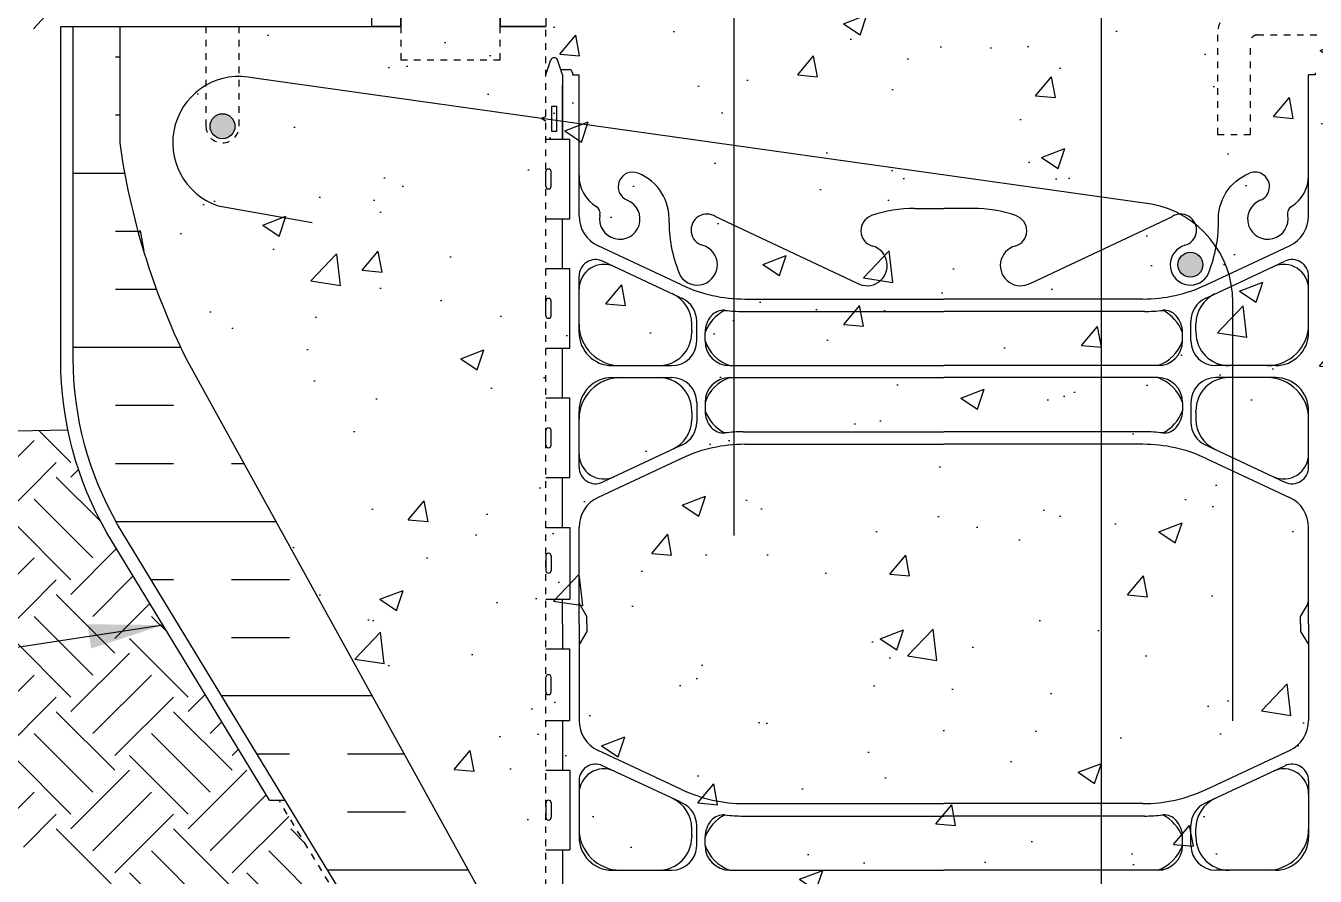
# Model space of a CAD drawing. Header units: inches. Extents: x 34 to 92.5, y -25.1 to 58.3.
# Drawn here: x 48.76 to 68.2, y 4.85 to 17.66 of the extents above; entities that cross this region are included whole.
import ezdxf

# ---------------------------------------------------------------- set-up
doc = ezdxf.new("R2010")
doc.units = ezdxf.units.IN
doc.header["$LTSCALE"] = 0.5
doc.header["$MEASUREMENT"] = 0
for name, pattern in [('DASHED2', [0.375, 0.25, -0.125]), ('DASHEDX2', [1.5, 1, -0.5]), ('HIDDEN2', [0.1875, 0.125, -0.0625])]:
    doc.linetypes.add(name, pattern=pattern)
for name, color, linetype in [('HATCH', 12, 'Continuous'), ('Hidden2', 12, 'HIDDEN2'), ('LINE15', 9, 'Continuous'), ('line25', 2, 'Continuous'), ('LINE3', 3, 'Continuous'), ('LINE50', 5, 'Continuous'), ('LINE9', 9, 'Continuous'), ('TEXT', 4, 'Continuous'), ('Web_Edge', 9, 'Continuous')]:
    doc.layers.add(name, color=color, linetype=linetype)
doc.styles.add('DIM', font='romans.shx', dxfattribs={"width": 0.7})
doc.dimstyles.new('ext_12', dxfattribs={"dimscale": 12, "dimtxt": 0.09375, "dimasz": 0.09375, "dimexe": 0.09375, "dimexo": 0.0625, "dimgap": 0.0625, "dimtad": 1, "dimdec": 1, "dimzin": 3, "dimdsep": 46, "dimlunit": 4, "dimtxsty": 'DIM', "dimcen": 0.09, "dimdle": 0.09375, "dimclrt": 4, "dimadec": 0, "dimazin": 0, "dimtfac": 1, "dimtdec": 1, "dimtmove": 2, "dimatfit": 3, "dimfxl": 0, "dimfrac": 2, "dimtolj": 1, "dimtzin": 0, "dimarcsym": 0})

msp = doc.modelspace()

# ---------------------------------------------------------------- hatches: boundary and pattern name
at = {"layer": 'HATCH'}
h = msp.add_hatch(dxfattribs=at)
h.set_pattern_fill('INSUL', color=256, scale=7, style=0)
h.set_pattern_definition([(0, (-2869.565, -379.3603), (0, 2.625), []), (0, (-2869.565, -378.4853), (0, 2.625), [0.875, -0.875]), (0, (-2869.565, -377.6103), (0, 2.625), [0.875, -0.875])])
h.paths.add_polyline_path([(53.972, 17.649), (54.409, 17.649), (54.409, 18.149), (55.909, 18.149), (55.909, 17.649), (56.597, 17.649), (56.597, 35.649), (55.909, 35.649), (55.909, 36.149), (54.409, 36.149), (54.409, 35.649), (53.972, 35.649)])
h = msp.add_hatch(dxfattribs=at)
h.set_pattern_fill('AR-CONC', color=256, scale=0.5, style=0)
edge = h.paths.add_edge_path()
edge.add_line((68.597, 20.524), (67.222, 20.524))
edge.add_arc((67.222, 21.024), 0.5, 180, 270, ccw=False)
edge.add_line((66.722, 21.024), (66.722, 22.524))
edge.add_line((66.722, 22.524), (67.222, 22.524))
edge.add_line((67.222, 22.524), (67.222, 21.124))
edge.add_arc((67.322, 21.124), 0.1, 180, 270)
edge.add_line((67.322, 21.024), (68.597, 21.024))
edge.add_line((68.597, 21.024), (68.597, 26.524))
edge.add_line((68.597, 26.524), (68.597, 27.352))
edge.add_spline(control_points=[(68.597, 27.352), (68.58, 27.347), (68.556, 27.342), (68.497, 27.338), (68.463, 27.429), (68.36, 27.446), (68.293, 27.507), (68.213, 27.499), (68.123, 27.502), (68.02, 27.498), (67.939, 27.46), (67.821, 27.397), (67.657, 27.383), (67.504, 27.451), (67.371, 27.526), (67.234, 27.544), (67.11, 27.551), (67.02, 27.523), (66.968, 27.437), (66.861, 27.369), (66.735, 27.346), (66.639, 27.322), (66.597, 27.311)], knot_values=[4.266465, 4.266465, 4.266465, 4.266465, 4.317056, 4.339836, 4.436406, 4.53825, 4.640095, 4.685656, 4.773056, 4.912503, 4.988734, 5.039656, 5.313971, 5.43662, 5.538465, 5.77077, 5.839112, 5.911139, 6.039898, 6.121993, 6.287819, 6.418947, 6.418947, 6.418947, 6.418947], degree=3, periodic=0)
edge.add_spline(control_points=[(66.597, 27.311), (66.554, 27.322), (66.459, 27.346), (66.332, 27.369), (66.225, 27.437), (66.173, 27.523), (66.083, 27.551), (65.959, 27.544), (65.822, 27.526), (65.689, 27.451), (65.537, 27.383), (65.372, 27.397), (65.255, 27.46), (65.173, 27.498), (65.07, 27.502), (64.98, 27.499), (64.9, 27.507), (64.833, 27.446), (64.73, 27.429), (64.696, 27.338), (64.637, 27.342), (64.613, 27.347), (64.597, 27.352)], knot_values=[4.266465, 4.266465, 4.266465, 4.266465, 4.397593, 4.563419, 4.645513, 4.774272, 4.846299, 4.914642, 5.146946, 5.248791, 5.371441, 5.645755, 5.696677, 5.772908, 5.912356, 5.999755, 6.045317, 6.147161, 6.249006, 6.345575, 6.368356, 6.418947, 6.418947, 6.418947, 6.418947], degree=3, periodic=0)
edge.add_spline(control_points=[(64.597, 27.352), (64.58, 27.347), (64.556, 27.342), (64.497, 27.338), (64.463, 27.429), (64.36, 27.446), (64.293, 27.507), (64.213, 27.499), (64.123, 27.502), (64.02, 27.498), (63.939, 27.46), (63.821, 27.397), (63.657, 27.383), (63.504, 27.451), (63.371, 27.526), (63.234, 27.544), (63.11, 27.551), (63.02, 27.523), (62.968, 27.437), (62.861, 27.369), (62.735, 27.346), (62.639, 27.322), (62.597, 27.311)], knot_values=[4.266465, 4.266465, 4.266465, 4.266465, 4.317056, 4.339836, 4.436406, 4.53825, 4.640095, 4.685656, 4.773056, 4.912503, 4.988734, 5.039656, 5.313971, 5.43662, 5.538465, 5.77077, 5.839112, 5.911139, 6.039898, 6.121993, 6.287819, 6.418947, 6.418947, 6.418947, 6.418947], degree=3, periodic=0)
edge.add_spline(control_points=[(62.597, 27.311), (62.554, 27.322), (62.459, 27.346), (62.332, 27.369), (62.225, 27.437), (62.173, 27.523), (62.083, 27.551), (61.959, 27.544), (61.822, 27.526), (61.689, 27.451), (61.537, 27.383), (61.372, 27.397), (61.255, 27.46), (61.173, 27.498), (61.07, 27.502), (60.98, 27.499), (60.9, 27.507), (60.833, 27.446), (60.73, 27.429), (60.696, 27.338), (60.604, 27.344), (60.519, 27.382), (60.424, 27.428), (60.342, 27.444), (60.273, 27.432), (60.165, 27.424), (60.042, 27.349), (59.892, 27.357), (59.796, 27.381), (59.725, 27.407), (59.709, 27.462), (59.675, 27.505), (59.613, 27.529), (59.496, 27.493), (59.368, 27.444), (59.265, 27.32), (59.126, 27.357), (59.038, 27.48), (58.855, 27.464), (58.657, 27.324), (58.409, 27.535), (58.15, 27.341), (57.896, 27.613), (57.529, 27.341), (57.176, 27.636), (56.92, 27.349), (56.722, 27.45), (56.597, 27.515)], knot_values=[0, 0, 0, 0, 0.131128, 0.296954, 0.379048, 0.507807, 0.579834, 0.648177, 0.880481, 0.982326, 1.104976, 1.37929, 1.430213, 1.506443, 1.645891, 1.73329, 1.778852, 1.880696, 1.982541, 2.07911, 2.101891, 2.245945, 2.358255, 2.419152, 2.490969, 2.565757, 2.744424, 2.90389, 2.997808, 3.04873, 3.115832, 3.156596, 3.209267, 3.30172, 3.511162, 3.624997, 3.741149, 3.876727, 4.058364, 4.214913, 4.566553, 4.783253, 5.005001, 5.462882, 5.837985, 6.050127, 6.418947, 6.418947, 6.418947, 6.418947], degree=3, periodic=0)
edge.add_line((56.597, 27.515), (56.597, 17.649))
edge.add_line((56.597, 17.649), (56.597, 2.899))
edge.add_line((56.597, 2.899), (56.597, -0.351))
edge.add_line((56.597, -0.351), (61.448, -0.351))
edge.add_line((61.448, -0.351), (62.448, 0.649))
edge.add_line((62.448, 0.649), (62.448, -0.351))
edge.add_line((62.448, -0.351), (62.448, -1.351))
edge.add_line((62.448, -1.351), (63.448, -0.351))
edge.add_line((63.448, -0.351), (68.597, -0.351))
edge.add_line((68.597, -0.351), (68.597, 12.024))
edge.add_line((68.597, 12.024), (68.597, 17.524))
edge.add_line((68.597, 17.524), (67.322, 17.524))
edge.add_arc((67.322, 17.424), 0.1, 90, 180)
edge.add_line((67.222, 17.424), (67.222, 16.024))
edge.add_line((67.222, 16.024), (66.722, 16.024))
edge.add_line((66.722, 16.024), (66.722, 17.524))
edge.add_arc((67.222, 17.524), 0.5, 90, 180, ccw=False)
edge.add_line((67.222, 18.024), (68.597, 18.024))
edge.add_line((68.597, 18.024), (68.597, 20.524))
h = msp.add_hatch(dxfattribs=at)
h.set_pattern_fill('INSUL', color=256, scale=7, style=0)
h.set_pattern_definition([(0, (-2945.8942, -422.933), (0, 2.625), []), (0, (-2945.8942, -422.058), (0, 2.625), [0.875, -0.875]), (0, (-2945.8942, -421.183), (0, 2.625), [0.875, -0.875])])
h.paths.add_polyline_path([(51.172, 12.649, -0.079579), (50.172, 15.899), (50.172, 17.649), (49.472, 17.649), (49.472, 12.649, 0.131652), (50.141, 10.149), (53.879, 3.999, -0.10438), (53.972, 3.524), (53.972, -0.351), (54.409, -0.351), (54.409, 0.149), (55.909, 0.149), (55.909, -0.351), (56.597, -0.351), (56.597, 2.899), (56.347, 2.899), (56.347, 3.274)])
h = msp.add_hatch(dxfattribs=at)
h.set_pattern_fill('AR-CONC', color=256, scale=0.5, style=0)
h.set_pattern_definition([(50, (-2945.8942, -422.933), (3.586301, -0.3137607), [0.375, -4.125]), (355, (-2945.8942, -422.933), (-0.6937567, 3.7609607), [0.3, -3.3]), (100.4514, (-2945.5954, -422.959), (2.892547, 3.4471977), [0.318701, -3.5057106]), (46.1842, (-2945.8942, -421.933), (5.336205, -0.827595), [0.5625, -6.1875]), (96.6356, (-2945.4496, -422.002), (4.6733135, 4.870589), [0.478051, -5.258565]), (351.1842, (-2945.894, -421.933), (4.67331, 4.870593), [0.45, -4.95]), (21, (-2945.3942, -422.183), (2.9845353, -2.0130945), [0.375, -4.125]), (326, (-2945.3942, -422.183), (1.2165767, 3.6257502), [0.3, -3.3]), (71.4514, (-2945.1455, -422.3508), (4.201113, 1.6126525), [0.318701, -3.5057106]), (37.5, (-2945.8942, -422.933), (0.0607993, 1.66446927), [0, -3.26, 0, -3.35, 0, -3.3125]), (7.5, (-2945.8942, -422.933), (1.3153477, 1.9720586), [0, -1.91, 0, -3.185, 0, -1.2625]), (327.5, (-2947.0092, -422.933), (2.6691122, -0.11277436), [0, -1.25, 0, -3.9, 0, -5.175]), (317.5, (-2947.5092, -422.933), (2.9159308, 0.500525), [0, -1.625, 0, -2.59, 0, -3.675])])
h.paths.add_polyline_path([(56.347, 3.274), (56.347, 2.899), (56.597, 2.899), (56.597, 17.649), (51.972, 17.649), (51.972, 16.149, -1), (51.472, 16.149), (51.472, 17.649), (50.172, 17.649), (50.172, 15.899, 0.079579), (51.172, 12.649)])
h = msp.add_hatch(dxfattribs=at)
h.set_pattern_fill('EARTH', color=256, scale=5, angle=45, style=0)
h.set_pattern_definition([(45, (-32.9862, 49.0893), (1e-16, 1.767767), [1.25, -1.25]), (45, (-33.3177, 49.4208), (1e-16, 1.767767), [1.25, -1.25]), (45, (-33.6491, 49.7523), (1e-16, 1.767767), [1.25, -1.25]), (135, (-33.6491, 49.9732), (-1.767767, 2e-16), [1.25, -1.25]), (135, (-33.3177, 50.3047), (-1.767767, 2e-16), [1.25, -1.25]), (135, (-32.9862, 50.6361), (-1.767767, 2e-16), [1.25, -1.25])])
edge = h.paths.add_edge_path()
edge.add_line((45.993, 8.886), (45.993, 5.315))
edge.add_line((45.993, 5.315), (48.983, 5.284))
edge.add_line((48.983, 5.284), (49.07, 5.244))
edge.add_line((49.07, 5.244), (49.156, 5.204))
edge.add_line((49.156, 5.204), (49.242, 5.163))
edge.add_line((49.242, 5.163), (49.326, 5.121))
edge.add_line((49.326, 5.121), (49.411, 5.079))
edge.add_line((49.411, 5.079), (49.494, 5.036))
edge.add_line((49.494, 5.036), (49.577, 4.993))
edge.add_line((49.577, 4.993), (49.66, 4.949))
edge.add_line((49.66, 4.949), (49.741, 4.905))
edge.add_line((49.741, 4.905), (49.822, 4.86))
edge.add_line((49.822, 4.86), (49.903, 4.814))
edge.add_line((49.903, 4.814), (49.982, 4.768))
edge.add_line((49.982, 4.768), (50.061, 4.721))
edge.add_line((50.061, 4.721), (50.139, 4.674))
edge.add_line((50.139, 4.674), (50.216, 4.626))
edge.add_line((50.216, 4.626), (50.293, 4.577))
edge.add_line((50.293, 4.577), (50.369, 4.528))
edge.add_line((50.369, 4.528), (50.444, 4.478))
edge.add_line((50.444, 4.478), (50.518, 4.427))
edge.add_line((50.518, 4.427), (50.592, 4.376))
edge.add_line((50.592, 4.376), (50.664, 4.324))
edge.add_line((50.664, 4.324), (50.736, 4.271))
edge.add_line((50.736, 4.271), (50.807, 4.218))
edge.add_line((50.807, 4.218), (50.877, 4.164))
edge.add_line((50.877, 4.164), (50.946, 4.109))
edge.add_line((50.946, 4.109), (51.015, 4.054))
edge.add_line((51.015, 4.054), (51.082, 3.998))
edge.add_line((51.082, 3.998), (51.149, 3.941))
edge.add_line((51.149, 3.941), (51.214, 3.883))
edge.add_line((51.214, 3.883), (51.279, 3.825))
edge.add_line((51.279, 3.825), (51.343, 3.766))
edge.add_line((51.343, 3.766), (51.406, 3.706))
edge.add_line((51.406, 3.706), (51.467, 3.646))
edge.add_line((51.467, 3.646), (51.528, 3.585))
edge.add_line((51.528, 3.585), (51.588, 3.523))
edge.add_line((51.588, 3.523), (51.647, 3.46))
edge.add_line((51.647, 3.46), (51.705, 3.396))
edge.add_line((51.705, 3.396), (51.762, 3.332))
edge.add_line((51.762, 3.332), (51.817, 3.267))
edge.add_line((51.817, 3.267), (51.872, 3.201))
edge.add_line((51.872, 3.201), (51.926, 3.134))
edge.add_line((51.926, 3.134), (51.978, 3.067))
edge.add_line((51.978, 3.067), (52.03, 2.999))
edge.add_line((52.03, 2.999), (52.08, 2.929))
edge.add_line((52.08, 2.929), (52.129, 2.86))
edge.add_line((52.129, 2.86), (52.178, 2.789))
edge.add_line((52.178, 2.789), (52.225, 2.717))
edge.add_line((52.225, 2.717), (52.27, 2.645))
edge.add_line((52.27, 2.645), (52.315, 2.571))
edge.add_line((52.315, 2.571), (52.359, 2.497))
edge.add_line((52.359, 2.497), (52.401, 2.422))
edge.add_line((52.401, 2.422), (52.442, 2.346))
edge.add_line((52.442, 2.346), (52.482, 2.269))
edge.add_line((52.482, 2.269), (52.52, 2.192))
edge.add_line((52.52, 2.192), (52.558, 2.113))
edge.add_line((52.558, 2.113), (52.594, 2.033))
edge.add_line((52.594, 2.033), (52.629, 1.953))
edge.add_line((52.629, 1.953), (52.663, 1.872))
edge.add_line((52.663, 1.872), (52.695, 1.79))
edge.add_line((52.695, 1.79), (52.726, 1.707))
edge.add_line((52.726, 1.707), (52.757, 1.623))
edge.add_line((52.757, 1.623), (52.786, 1.538))
edge.add_line((52.786, 1.538), (52.814, 1.453))
edge.add_line((52.814, 1.453), (52.841, 1.367))
edge.add_line((52.841, 1.367), (52.867, 1.28))
edge.add_line((52.867, 1.28), (52.893, 1.193))
edge.add_line((52.893, 1.193), (52.917, 1.105))
edge.add_line((52.917, 1.105), (52.941, 1.017))
edge.add_line((52.941, 1.017), (52.964, 0.928))
edge.add_line((52.964, 0.928), (52.987, 0.839))
edge.add_line((52.987, 0.839), (53.009, 0.749))
edge.add_line((53.009, 0.749), (53.03, 0.659))
edge.add_line((53.03, 0.659), (53.051, 0.568))
edge.add_line((53.051, 0.568), (53.071, 0.477))
edge.add_line((53.071, 0.477), (53.091, 0.386))
edge.add_line((53.091, 0.386), (53.11, 0.295))
edge.add_line((53.11, 0.295), (53.129, 0.203))
edge.add_line((53.129, 0.203), (53.148, 0.111))
edge.add_line((53.148, 0.111), (53.167, 0.019))
edge.add_line((53.167, 0.019), (53.185, -0.073))
edge.add_line((53.185, -0.073), (53.203, -0.166))
edge.add_line((53.203, -0.166), (53.221, -0.258))
edge.add_line((53.221, -0.258), (53.239, -0.351))
edge.add_line((53.239, -0.351), (53.911, -0.351))
edge.add_line((53.911, -0.351), (53.911, 3.532))
edge.add_arc((52.959, 3.549), 0.952, 358.9548, 381.9741)
edge.add_line((53.842, 3.905), (52.574, 5.991))
edge.add_line((52.574, 5.991), (52.431, 5.991))
edge.add_line((52.431, 5.991), (49.98, 10.024))
edge.add_arc((54.472, 12.62), 5.188, 191.6439, 210.0236, ccw=False)
edge.add_line((49.391, 11.573), (33.991, 11.304))
edge.add_line((33.991, 11.304), (34.053, 11.234))
edge.add_line((34.053, 11.234), (34.115, 11.165))
edge.add_line((34.115, 11.165), (34.178, 11.096))
edge.add_line((34.178, 11.096), (34.24, 11.027))
edge.add_line((34.24, 11.027), (34.303, 10.958))
edge.add_line((34.303, 10.958), (34.365, 10.889))
edge.add_line((34.365, 10.889), (34.428, 10.821))
edge.add_line((34.428, 10.821), (34.491, 10.752))
edge.add_line((34.491, 10.752), (34.554, 10.684))
edge.add_line((34.554, 10.684), (34.617, 10.616))
edge.add_line((34.617, 10.616), (34.681, 10.549))
edge.add_line((34.681, 10.549), (34.744, 10.482))
edge.add_line((34.744, 10.482), (34.808, 10.416))
edge.add_line((34.808, 10.416), (34.872, 10.349))
edge.add_line((34.872, 10.349), (34.936, 10.284))
edge.add_line((34.936, 10.284), (35.001, 10.219))
edge.add_line((35.001, 10.219), (35.066, 10.154))
edge.add_line((35.066, 10.154), (35.131, 10.09))
edge.add_line((35.131, 10.09), (35.196, 10.027))
edge.add_line((35.196, 10.027), (35.262, 9.964))
edge.add_line((35.262, 9.964), (35.329, 9.902))
edge.add_line((35.329, 9.902), (35.395, 9.841))
edge.add_line((35.395, 9.841), (35.462, 9.781))
edge.add_line((35.462, 9.781), (35.53, 9.721))
edge.add_line((35.53, 9.721), (35.597, 9.662))
edge.add_line((35.597, 9.662), (35.666, 9.604))
edge.add_line((35.666, 9.604), (35.735, 9.547))
edge.add_line((35.735, 9.547), (35.804, 9.491))
edge.add_line((35.804, 9.491), (35.874, 9.436))
edge.add_line((35.874, 9.436), (35.944, 9.382))
edge.add_line((35.944, 9.382), (36.015, 9.329))
edge.add_line((36.015, 9.329), (36.086, 9.277))
edge.add_line((36.086, 9.277), (36.158, 9.225))
edge.add_line((36.158, 9.225), (36.231, 9.175))
edge.add_line((36.231, 9.175), (36.303, 9.126))
edge.add_line((36.303, 9.126), (36.377, 9.077))
edge.add_line((36.377, 9.077), (36.451, 9.029))
edge.add_line((36.451, 9.029), (36.525, 8.982))
edge.add_line((36.525, 8.982), (36.6, 8.936))
edge.add_line((36.6, 8.936), (36.675, 8.891))
edge.add_line((36.675, 8.891), (36.683, 8.886))
edge.add_line((36.683, 8.886), (45.993, 8.886))
at = {"layer": 'LINE3'}
for points in [[(51.909, 16.149, 1), (51.534, 16.149, 1)], [(66.502, 14.061, 1), (66.127, 14.061, 1)]]:
    msp.add_hatch(color=256, dxfattribs=at).paths.add_polyline_path(points)

# ---------------------------------------------------------------- linework, layer by layer
at = {"layer": 'Hidden2', "color": 9}
for p, q in [((50.172, 17.649), (51.472, 17.649)), ((51.972, 17.649), (53.972, 17.649))]:
    msp.add_line(p, q, dxfattribs=at)
at = {"layer": 'Hidden2'}
for p, q in [((50.172, 17.649), (51.472, 17.649)), ((51.472, 17.649), (51.472, 16.149)), ((51.972, 17.649), (53.972, 17.649)), ((51.972, 16.149), (51.972, 17.649)), ((56.597, 2.899), (56.597, 17.649))]:
    msp.add_line(p, q, dxfattribs=at)
msp.add_lwpolyline([(53.972, 17.649), (54.409, 17.649), (54.409, 18.149), (55.909, 18.149), (55.909, 17.649), (56.597, 17.649)], dxfattribs=at)
msp.add_arc((51.722, 16.149), 0.25, 180, 0, dxfattribs=at)
at = {"layer": 'LINE15', "linetype": 'HIDDEN2'}
msp.add_lwpolyline([(72.722, 18.024), (67.222, 18.024, 0.414214), (66.722, 17.524), (66.722, 16.024), (67.222, 16.024), (67.222, 17.424, -0.414214), (67.322, 17.524), (72.722, 17.524)], format="xyb", dxfattribs=at)
at = {"layer": 'line25'}
for p, q in [((56.597, 35.649), (56.597, 17.649)), ((50.172, 17.649), (50.172, 15.899)), ((56.597, 15.954), (56.961, 15.954)), ((56.961, 14.754), (56.961, 15.954)), ((56.597, 15.244), (56.597, 15.464)), ((56.597, 15.409), (56.597, 15.409)), ((56.637, 15.504), (56.637, 15.504)), ((56.677, 15.244), (56.677, 15.464)), ((56.597, 15.299), (56.597, 15.299)), ((56.637, 15.204), (56.637, 15.204)), ((56.597, 14.754), (56.961, 14.754)), ((56.597, 14.004), (56.961, 14.004)), ((56.961, 12.804), (56.961, 14.004)), ((56.597, 13.294), (56.597, 13.514)), ((56.597, 13.459), (56.597, 13.459)), ((56.637, 13.554), (56.637, 13.554)), ((56.677, 13.294), (56.677, 13.514)), ((56.597, 13.349), (56.597, 13.349)), ((56.637, 13.254), (56.637, 13.254)), ((56.347, 3.274), (51.172, 12.649)), ((56.597, 12.804), (56.961, 12.804)), ((56.597, 12.054), (56.961, 12.054)), ((56.961, 10.854), (56.961, 12.054)), ((56.597, 11.344), (56.597, 11.564)), ((56.597, 11.509), (56.597, 11.509)), ((56.637, 11.604), (56.637, 11.604)), ((56.677, 11.344), (56.677, 11.564)), ((56.597, 11.399), (56.597, 11.399)), ((56.637, 11.304), (56.637, 11.304)), ((56.597, 10.854), (56.961, 10.854)), ((56.597, 10.104), (56.961, 10.104)), ((56.961, 10.104), (56.961, 9.024)), ((56.597, 9.674), (56.597, 9.454)), ((56.597, 9.619), (56.597, 9.619)), ((56.637, 9.714), (56.637, 9.714)), ((56.677, 9.674), (56.677, 9.454)), ((56.597, 9.509), (56.597, 9.509)), ((56.637, 9.414), (56.637, 9.414)), ((56.597, 9.024), (56.961, 9.024)), ((56.597, 8.274), (56.961, 8.274)), ((56.961, 7.194), (56.961, 8.274)), ((56.597, 7.624), (56.597, 7.844)), ((56.597, 7.789), (56.597, 7.789)), ((56.637, 7.884), (56.637, 7.884)), ((56.677, 7.624), (56.677, 7.844)), ((56.597, 7.679), (56.597, 7.679)), ((56.637, 7.584), (56.637, 7.584)), ((56.597, 7.194), (56.961, 7.194)), ((56.597, 6.444), (56.961, 6.444)), ((56.961, 6.444), (56.961, 5.244)), ((56.597, 5.954), (56.597, 5.734)), ((56.597, 5.899), (56.597, 5.899)), ((56.637, 5.994), (56.637, 5.994)), ((56.677, 5.954), (56.677, 5.734)), ((56.597, 5.789), (56.597, 5.789)), ((56.637, 5.694), (56.637, 5.694)), ((56.597, 5.244), (56.961, 5.244))]:
    msp.add_line(p, q, dxfattribs=at)
for centre, radius, start, end in [((60.817, 17.396), 10.75, 188.0028, 206.2026), ((56.637, 15.464), 0.04, 90, 180), ((56.637, 15.464), 0.04, 360, 90), ((56.637, 15.244), 0.04, 180, 270), ((56.637, 15.244), 0.04, 270, 0), ((56.637, 13.514), 0.04, 90, 180), ((56.637, 13.514), 0.04, 360, 90), ((56.637, 13.294), 0.04, 180, 270), ((56.637, 13.294), 0.04, 270, 0), ((56.637, 11.564), 0.04, 90, 180), ((56.637, 11.564), 0.04, 360, 90), ((56.637, 11.344), 0.04, 180, 270), ((56.637, 11.344), 0.04, 270, 0), ((56.637, 9.674), 0.04, 90, 180), ((56.637, 9.674), 0.04, 0, 90), ((56.637, 9.454), 0.04, 180, 270), ((56.637, 9.454), 0.04, 270, 0), ((56.637, 7.844), 0.04, 90, 180), ((56.637, 7.844), 0.04, 360, 90), ((56.637, 7.624), 0.04, 180, 270), ((56.637, 7.624), 0.04, 270, 0), ((56.637, 5.954), 0.04, 90, 180), ((56.637, 5.954), 0.04, 0, 90), ((56.637, 5.734), 0.04, 180, 270), ((56.637, 5.734), 0.04, 270, 0)]:
    msp.add_arc(centre, radius, start, end, dxfattribs=at)
at = {"layer": 'LINE3'}
for p, q in [((59.438, 9.981), (59.438, 46.445)), ((64.97, 26.079), (64.97, -0.351)), ((65.727, 14.975), (52.204, 16.872)), ((51.657, 14.95), (53.076, 14.697)), ((66.955, 7.19), (66.955, 13.499))]:
    msp.add_line(p, q, dxfattribs=at)
for centre in [(51.722, 16.149), (66.315, 14.061)]:
    msp.add_circle(centre, 0.188, dxfattribs=at)
for centre, radius, start, end in [((51.972, 15.899), 1, 76.5845, 251.653), ((65.455, 13.499), 1.5, 360, 79.5785)]:
    msp.add_arc(centre, radius, start, end, dxfattribs=at)
at = {"layer": 'LINE50'}
for p, q in [((53.972, 17.649), (53.972, 35.649)), ((33.991, 11.304), (49.391, 11.573))]:
    msp.add_line(p, q, dxfattribs=at)
for points in [[(56.597, 17.649), (55.909, 17.649), (55.909, 18.149), (54.409, 18.149), (54.409, 17.649), (53.972, 17.649)], [(53.972, 17.649), (54.409, 17.649), (54.409, 18.149), (55.909, 18.149), (55.909, 17.649), (56.597, 17.649)]]:
    msp.add_lwpolyline(points, dxfattribs=at)
msp.add_lwpolyline([(53.972, -0.351), (53.972, 3.524, 0.10438), (53.879, 3.999), (50.141, 10.149, -0.131652), (49.472, 12.649), (49.472, 17.649), (50.172, 17.649)], format="xyb", dxfattribs=at)
at = {"layer": 'LINE9'}
msp.add_line((52.431, 5.991), (52.651, 5.991), dxfattribs=at)
msp.add_lwpolyline([(53.797, 22.024), (53.797, 17.874), (49.11, 17.874), (48.871, 17.615)], dxfattribs=at)
msp.add_lwpolyline([(52.431, 5.991), (49.98, 10.024, -0.131757), (49.284, 12.62), (49.284, 17.649), (53.972, 17.649)], format="xyb", dxfattribs=at)
at = {"layer": 'LINE9', "color": 8, "linetype": 'DASHED2', "ltscale": 0.15}
msp.add_lwpolyline([(54.409, 17.649), (54.409, 17.649), (54.409, 17.149), (55.909, 17.149), (55.909, 17.649), (55.909, 17.649)], dxfattribs=at)
at = {"layer": 'LINE9', "linetype": 'DASHEDX2', "ltscale": 0.1}
msp.add_lwpolyline([(53.911, -0.351), (53.911, 3.532, 0.10078), (53.842, 3.905), (52.574, 5.991)], format="xyb", dxfattribs=at)
at = {"layer": 'Web_Edge'}
for p, q in [((56.597, 16.921), (56.672, 17.151)), ((56.847, 16.921), (56.772, 17.151)), ((56.82, 17.001), (56.947, 17.001)), ((56.847, 16.921), (56.847, 15.954)), ((56.997, 16.951), (56.997, 16.921)), ((56.997, 16.951), (56.997, 16.951)), ((56.997, 16.921), (57.097, 16.921)), ((57.097, 14.799), (57.097, 16.921)), ((68.097, 14.799), (68.097, 16.921)), ((68.197, 16.921), (68.097, 16.921)), ((68.197, 16.951), (68.197, 16.951)), ((68.197, 16.951), (68.197, 16.921)), ((61.286, 13.786), (59.159, 14.785)), ((62.157, 14.909), (62.597, 14.909)), ((63.036, 14.909), (62.597, 14.909)), ((63.907, 13.786), (66.034, 14.785)), ((58.643, 13.757), (57.385, 14.346)), ((66.55, 13.757), (67.808, 14.346)), ((58.619, 13.569), (57.452, 14.115)), ((66.574, 13.569), (67.741, 14.115)), ((57.097, 13.041), (57.097, 13.889)), ((68.097, 13.041), (68.097, 13.889)), ((59.597, 13.545), (62.597, 13.545)), ((65.597, 13.545), (62.597, 13.545)), ((59.573, 13.357), (62.597, 13.357)), ((65.621, 13.357), (62.597, 13.357)), ((58.797, 13.064), (58.797, 13.168)), ((58.797, 13.064), (58.797, 13.041)), ((58.872, 12.916), (58.872, 13.213)), ((58.997, 12.916), (58.997, 13.041)), ((66.197, 12.916), (66.197, 13.041)), ((66.322, 12.916), (66.322, 13.213)), ((66.397, 13.064), (66.397, 13.168)), ((66.397, 13.064), (66.397, 13.041)), ((57.597, 12.541), (58.497, 12.541)), ((59.372, 12.541), (62.597, 12.541)), ((65.822, 12.541), (62.597, 12.541)), ((67.597, 12.541), (66.697, 12.541)), ((57.597, 12.361), (58.497, 12.361)), ((59.372, 12.361), (62.597, 12.361)), ((65.822, 12.361), (62.597, 12.361)), ((67.597, 12.361), (66.697, 12.361)), ((57.097, 11.012), (57.097, 11.861)), ((58.797, 11.837), (58.797, 11.861)), ((58.872, 11.986), (58.872, 11.688)), ((58.997, 11.986), (58.997, 11.872)), ((58.997, 11.986), (58.997, 11.86)), ((66.197, 11.986), (66.197, 11.86)), ((66.197, 11.986), (66.197, 11.872)), ((66.322, 11.986), (66.322, 11.688)), ((66.397, 11.837), (66.397, 11.861)), ((68.097, 11.012), (68.097, 11.861)), ((58.797, 11.837), (58.797, 11.733)), ((66.397, 11.837), (66.397, 11.733)), ((59.573, 11.544), (62.597, 11.544)), ((65.62, 11.544), (62.597, 11.544)), ((58.62, 11.332), (57.452, 10.786)), ((59.597, 11.356), (62.597, 11.356)), ((65.597, 11.356), (62.597, 11.356)), ((66.573, 11.332), (67.741, 10.786)), ((58.643, 11.144), (57.385, 10.555)), ((66.55, 11.144), (67.808, 10.555)), ((57.097, 8.649), (57.097, 10.102)), ((68.097, 8.649), (68.097, 10.102)), ((57.217, 8.762), (57.097, 8.962)), ((57.217, 8.762), (57.097, 8.962)), ((67.977, 8.762), (68.097, 8.962)), ((67.977, 8.762), (68.097, 8.962)), ((57.217, 8.649), (57.217, 8.762)), ((57.217, 8.649), (57.217, 8.762)), ((67.977, 8.649), (67.977, 8.762)), ((67.977, 8.649), (67.977, 8.762)), ((57.097, 8.649), (57.097, 7.196)), ((57.217, 8.649), (57.217, 8.537)), ((57.217, 8.649), (57.217, 8.537)), ((67.977, 8.649), (67.977, 8.537)), ((67.977, 8.649), (67.977, 8.537)), ((68.097, 8.649), (68.097, 7.196)), ((57.217, 8.537), (57.097, 8.337)), ((57.217, 8.537), (57.097, 8.337)), ((67.977, 8.537), (68.097, 8.337)), ((67.977, 8.537), (68.097, 8.337)), ((58.643, 6.154), (57.385, 6.743)), ((66.55, 6.154), (67.808, 6.743)), ((58.62, 5.966), (57.452, 6.513)), ((66.573, 5.966), (67.741, 6.513)), ((57.097, 6.286), (57.097, 5.438)), ((68.097, 6.286), (68.097, 5.438)), ((59.597, 5.942), (62.597, 5.942)), ((65.597, 5.942), (62.597, 5.942)), ((59.573, 5.754), (62.597, 5.754)), ((65.621, 5.754), (62.597, 5.754)), ((58.797, 5.462), (58.797, 5.566)), ((58.797, 5.462), (58.797, 5.438)), ((58.872, 5.313), (58.872, 5.61)), ((66.322, 5.313), (66.322, 5.61)), ((66.397, 5.462), (66.397, 5.566)), ((66.397, 5.462), (66.397, 5.438)), ((58.997, 5.313), (58.997, 5.439)), ((66.197, 5.313), (66.197, 5.439)), ((57.597, 4.938), (58.497, 4.938)), ((59.372, 4.938), (62.597, 4.938)), ((65.822, 4.938), (62.597, 4.938)), ((67.597, 4.938), (66.697, 4.938))]:
    msp.add_line(p, q, dxfattribs=at)
for points in [[(56.847, 15.954), (56.847, 16.771)], [(56.847, 14.004), (56.847, 14.754)], [(56.847, 12.054), (56.847, 12.804)], [(56.847, 10.104), (56.847, 10.854)], [(56.847, 8.649), (56.847, 9.024)], [(56.847, 8.649), (56.847, 8.274)], [(56.847, 7.194), (56.847, 6.444)], [(56.847, 5.244), (56.847, 4.494)]]:
    msp.add_lwpolyline(points, dxfattribs=at)
msp.add_lwpolyline([(56.757, 16.071), (56.687, 16.071), (56.687, 16.451), (56.757, 16.451)], close=True, dxfattribs=at)
for points in [[(58.455, 14.699, 0.325312), (57.988, 15.441)], [(66.738, 14.699, -0.325312), (67.205, 15.441)]]:
    msp.add_lwpolyline(points, format="xyb", dxfattribs=at)
for centre, radius, start, end in [((56.722, 17.124), 0.0567, 28.0725, 151.9275), ((56.947, 16.951), 0.05, 0, 90), ((57.647, 15.405), 0.55, 180, 238.0732), ((57.907, 15.237), 0.22, 68.1963, 248.1963), ((67.287, 15.237), 0.22, 291.8037, 111.8037), ((67.547, 15.405), 0.55, 301.9268, 0), ((57.712, 14.75), 0.305, 168.9056, 68.1963), ((67.482, 14.75), 0.305, 111.8037, 11.0944), ((57.597, 14.799), 0.5, 180, 244.9204), ((57.29, 14.832), 0.125, 348.9056, 58.0732), ((59.026, 14.585), 0.24, 56.25, 254.2747), ((61.587, 14.574), 0.24, 108.923, 254.2747), ((62.157, 12.909), 2, 90, 108.923), ((63.036, 12.909), 2, 71.077, 90), ((63.607, 14.574), 0.24, 285.7253, 71.077), ((66.167, 14.585), 0.24, 285.7253, 123.75), ((67.903, 14.832), 0.125, 121.9268, 191.0944), ((67.597, 14.799), 0.5, 295.0796, 0), ((60.455, 14.7), 2, 180.0146, 203.9638), ((64.738, 14.7), 2, 336.0362, 359.9854), ((58.878, 14.061), 0.305, 214.6703, 74.2747), ((61.439, 14.05), 0.305, 240, 74.2747), ((63.754, 14.05), 0.305, 105.7253, 300), ((66.315, 14.061), 0.305, 105.7253, 325.3297), ((57.347, 13.889), 0.25, 64.9204, 180), ((57.472, 13.692), 0.375, 64.9204, 180), ((67.722, 13.692), 0.375, 0, 115.0796), ((67.847, 13.889), 0.25, 0, 115.0796), ((58.297, 13.168), 0.5, 0, 64.9204), ((59.597, 15.795), 2.25, 244.9204, 270), ((65.597, 15.795), 2.25, 270, 295.0796), ((66.897, 13.168), 0.5, 115.0796, 180), ((59.573, 15.607), 2.25, 244.9204, 245.9476), ((58.495, 13.212), 0.376, 0.0514, 64.8081), ((66.698, 13.212), 0.376, 115.1919, 179.9486), ((65.621, 15.607), 2.25, 294.0524, 295.0796), ((59.58, 12.819), 0.624, 117.0966, 159.0881), ((59.373, 13.041), 0.376, 138.3704, 179.9486), ((59.278, 13.125), 0.25, 86.1209, 138.3704), ((59.573, 15.607), 2.25, 262.9228, 270), ((65.621, 15.607), 2.25, 270, 277.0772), ((65.915, 13.125), 0.25, 41.6296, 93.8791), ((65.613, 12.819), 0.624, 20.9119, 62.9034), ((65.82, 13.041), 0.376, 0.0514, 41.6296), ((57.722, 13.166), 0.625, 180, 270), ((57.597, 13.041), 0.5, 180, 270), ((58.297, 13.041), 0.5, 270, 0), ((66.897, 13.041), 0.5, 180, 270), ((67.472, 13.166), 0.625, 270, 0), ((67.597, 13.041), 0.5, 270, 0), ((58.497, 12.916), 0.375, 270, 0), ((59.578, 13.122), 0.617, 199.5682, 250.4318), ((59.372, 12.916), 0.375, 180, 270), ((65.822, 12.916), 0.375, 270, 0), ((65.615, 13.122), 0.617, 289.5682, 340.4318), ((66.697, 12.916), 0.375, 180, 270), ((57.722, 11.736), 0.625, 90, 180), ((57.597, 11.861), 0.5, 90, 180), ((58.297, 11.861), 0.5, 0, 90), ((58.497, 11.986), 0.375, 360, 90), ((59.578, 11.779), 0.617, 109.6458, 160.4318), ((59.372, 11.986), 0.375, 90, 180), ((65.822, 11.986), 0.375, 360, 90), ((65.615, 11.779), 0.617, 19.5682, 70.3542), ((66.697, 11.986), 0.375, 90, 180), ((66.897, 11.861), 0.5, 90, 180), ((67.472, 11.736), 0.625, 360, 90), ((67.597, 11.861), 0.5, 0, 90), ((59.58, 12.083), 0.624, 200.9119, 242.8949), ((59.373, 11.86), 0.376, 180.0491, 221.6135), ((65.613, 12.083), 0.624, 297.1051, 339.0881), ((65.82, 11.86), 0.376, 318.3865, 359.9509), ((58.297, 11.733), 0.5, 295.0796, 360), ((58.495, 11.689), 0.376, 295.187, 359.9509), ((66.698, 11.689), 0.376, 180.0491, 244.813), ((66.897, 11.733), 0.5, 180, 244.9204), ((59.278, 11.776), 0.25, 221.6135, 273.8988), ((59.573, 9.294), 2.25, 90, 97.097), ((65.62, 9.294), 2.25, 82.903, 90), ((65.915, 11.776), 0.25, 266.1012, 318.3865), ((59.573, 9.294), 2.25, 114.0752, 115.0796), ((59.597, 9.106), 2.25, 90, 115.0796), ((65.597, 9.106), 2.25, 64.9204, 90), ((65.62, 9.294), 2.25, 64.9204, 65.9248), ((57.472, 11.209), 0.375, 180, 295.0796), ((67.722, 11.209), 0.375, 244.9204, 360), ((57.347, 11.012), 0.25, 180, 295.0796), ((67.847, 11.012), 0.25, 244.9204, 0), ((57.597, 10.102), 0.5, 115.0796, 180), ((67.597, 10.102), 0.5, 0, 64.9204), ((57.597, 7.196), 0.5, 180, 244.9204), ((67.597, 7.196), 0.5, 295.0796, 360), ((57.347, 6.286), 0.25, 64.9204, 180), ((57.472, 6.09), 0.375, 64.9204, 180), ((67.722, 6.09), 0.375, 0, 115.0796), ((67.847, 6.286), 0.25, 360, 115.0796), ((59.597, 8.192), 2.25, 244.9204, 270), ((65.597, 8.192), 2.25, 270, 295.0796), ((58.297, 5.566), 0.5, 0, 64.9204), ((59.573, 8.004), 2.25, 244.9204, 245.9248), ((58.495, 5.61), 0.376, 0.0491, 64.813), ((66.698, 5.61), 0.376, 115.187, 179.9509), ((66.897, 5.566), 0.5, 115.0796, 180), ((65.62, 8.004), 2.25, 294.0752, 295.0796), ((59.58, 5.216), 0.624, 117.0966, 159.0881), ((59.373, 5.438), 0.376, 138.3704, 179.9486), ((59.278, 5.522), 0.25, 86.1209, 138.3704), ((59.573, 8.004), 2.25, 262.9228, 270), ((65.621, 8.004), 2.25, 270, 277.0772), ((65.915, 5.522), 0.25, 41.6296, 93.8791), ((65.613, 5.216), 0.624, 20.9119, 62.9034), ((65.82, 5.438), 0.376, 0.0514, 41.6296), ((57.722, 5.563), 0.625, 180, 270), ((67.472, 5.563), 0.625, 270, 0), ((57.597, 5.438), 0.5, 180, 270), ((58.297, 5.438), 0.5, 270, 0), ((58.497, 5.313), 0.375, 270, 0), ((59.372, 5.313), 0.375, 180, 270), ((59.578, 5.519), 0.617, 199.5682, 250.4318), ((65.615, 5.519), 0.617, 289.5682, 340.4318), ((65.822, 5.313), 0.375, 270, 0), ((66.697, 5.313), 0.375, 180, 270), ((66.897, 5.438), 0.5, 180, 270), ((67.597, 5.438), 0.5, 270, 360)]:
    msp.add_arc(centre, radius, start, end, dxfattribs=at)

# ---------------------------------------------------------------- leaders
at = {"layer": 'TEXT'}
msp.add_leader([(50.826, 8.632), (47.406, 8.107), (45.41, 8.107)], dimstyle='ext_12', override={"dimgap": 0.0625, "dimtad": 0}, dxfattribs=at)

doc.saveas('drawing.dxf')
